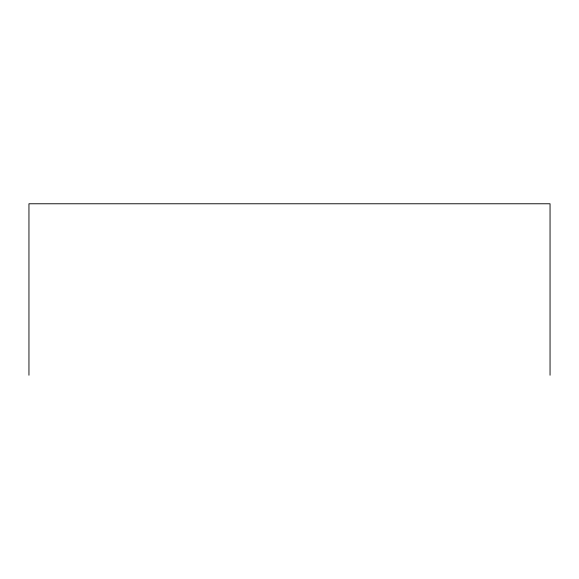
<?xml version="1.0" encoding="UTF-8"?>
<svg xmlns="http://www.w3.org/2000/svg" width="579" height="579" viewBox="0 0 579 579"><rect width="100%" height="100%" fill="white"/><g stroke="black" fill="none" stroke-linecap="round" stroke-linejoin="round"><path stroke-width="0.87" d="M550.05 375.228L550.05 203.772L28.95 203.772L28.95 375.228"/></g></svg>
